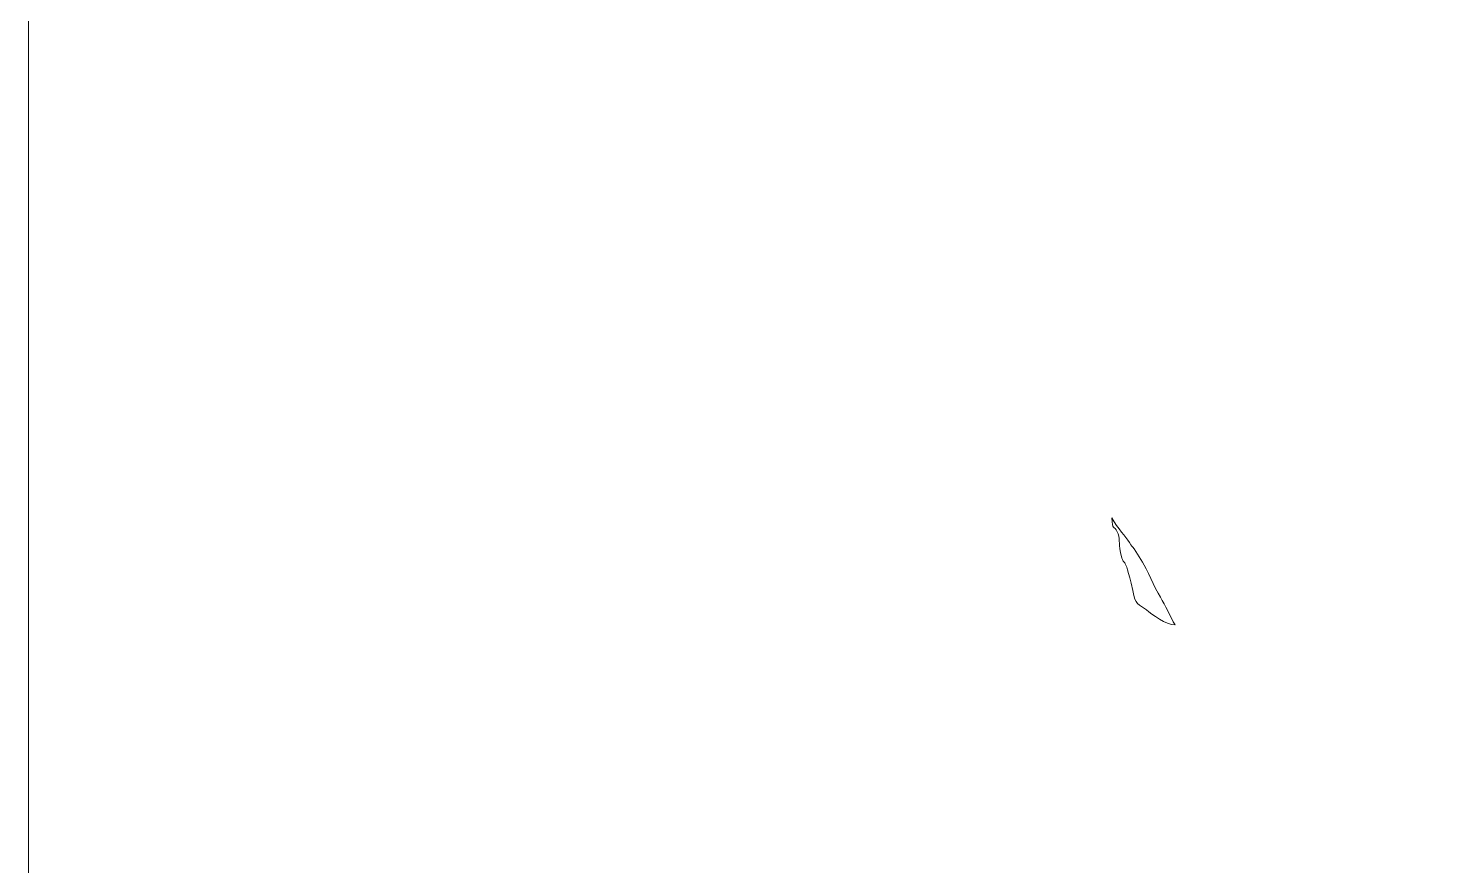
# Model space of a CAD drawing. Header units: millimetres. Extents: x -127 to 127, y -90 to 89.
# Drawn here: x -127 to -82.23, y 27.9 to 54.16 of the extents above; entities that cross this region are included whole.
import ezdxf

# ---------------------------------------------------------------- set-up
doc = ezdxf.new("R2010")
doc.units = ezdxf.units.MM
doc.header["$MEASUREMENT"] = 0
doc.layers.add('Layer 1', color=7, linetype='Continuous')

msp = doc.modelspace()

# ---------------------------------------------------------------- linework, layer by layer
at = {"layer": 'Layer 1', "color": 1, "lineweight": 20}
msp.add_lwpolyline([(-127, -88.9), (127, -88.9), (127, 88.9), (-127, 88.9), (-127, -88.9)], close=True, dxfattribs=at)
at = {"layer": 'Layer 1', "color": 1, "lineweight": 9}
for points in [[(-91.4803, 36.3157), (-91.3316, 36.0764), (-91.1816, 35.7061), (-91.0229, 35.4484), (-91.0229, 35.4484), (-91.3024, 35.4408), (-91.7497, 35.7939), (-91.9217, 35.9185), (-91.9217, 35.9185), (-92.3143, 36.203), (-92.2416, 36.0615), (-92.404, 36.7564), (-92.404, 36.7564), (-92.6416, 37.7727), (-92.6263, 37.1606), (-92.7457, 37.7723), (-92.7457, 37.7723), (-92.7843, 37.97), (-92.7499, 38.2096), (-92.8356, 38.3653), (-92.8356, 38.3653), (-92.9528, 38.5782), (-92.982, 38.4164), (-93.0078, 38.8093), (-93.0078, 38.8093), (-92.8134, 38.4519), (-92.5776, 38.2387), (-92.4498, 38.0311), (-92.4498, 38.0311), (-92.38, 37.9177), (-92.3706, 37.9196), (-92.3061, 37.8329), (-92.3061, 37.8329), (-92.3061, 37.8329), (-92.0415, 37.4158), (-92.0415, 37.4158), (-92.0415, 37.4158), (-91.9165, 37.2161), (-91.6781, 36.6341), (-91.4803, 36.3157)], [(-91.0229, 35.4484), (-91.1816, 35.7061), (-91.3316, 36.0764), (-91.4803, 36.3157), (-91.4803, 36.3157), (-91.6781, 36.6341), (-91.9165, 37.2161), (-92.0415, 37.4158), (-92.0415, 37.4158), (-92.0415, 37.4158), (-92.3061, 37.8329), (-92.3061, 37.8329), (-92.3061, 37.8329), (-92.3706, 37.9196), (-92.38, 37.9177), (-92.4498, 38.0311), (-92.4498, 38.0311), (-92.5776, 38.2387), (-92.8134, 38.4519), (-93.0078, 38.8093), (-93.0078, 38.8093), (-92.982, 38.4164), (-92.9528, 38.5782), (-92.8356, 38.3653), (-92.8356, 38.3653), (-92.7499, 38.2096), (-92.7843, 37.97), (-92.7457, 37.7723), (-92.7457, 37.7723), (-92.6263, 37.1606), (-92.6416, 37.7727), (-92.404, 36.7564), (-92.404, 36.7564), (-92.2416, 36.0615), (-92.3143, 36.203), (-91.9217, 35.9185), (-91.9217, 35.9185), (-91.7497, 35.7939), (-91.3024, 35.4408), (-91.0229, 35.4484)]]:
    msp.add_open_spline(points, degree=3, knots=[0, 0, 0, 0, 0.0909091, 0.0909091, 0.0909091, 0.0909091, 0.1818182, 0.1818182, 0.1818182, 0.1818182, 0.2727273, 0.2727273, 0.2727273, 0.2727273, 0.3636364, 0.3636364, 0.3636364, 0.3636364, 0.4545455, 0.4545455, 0.4545455, 0.4545455, 0.5454545, 0.5454545, 0.5454545, 0.5454545, 0.6363636, 0.6363636, 0.6363636, 0.6363636, 0.7272727, 0.7272727, 0.7272727, 0.7272727, 0.8181818, 0.8181818, 0.8181818, 0.8181818, 1, 1, 1, 1], dxfattribs=at)

doc.saveas('drawing.dxf')
